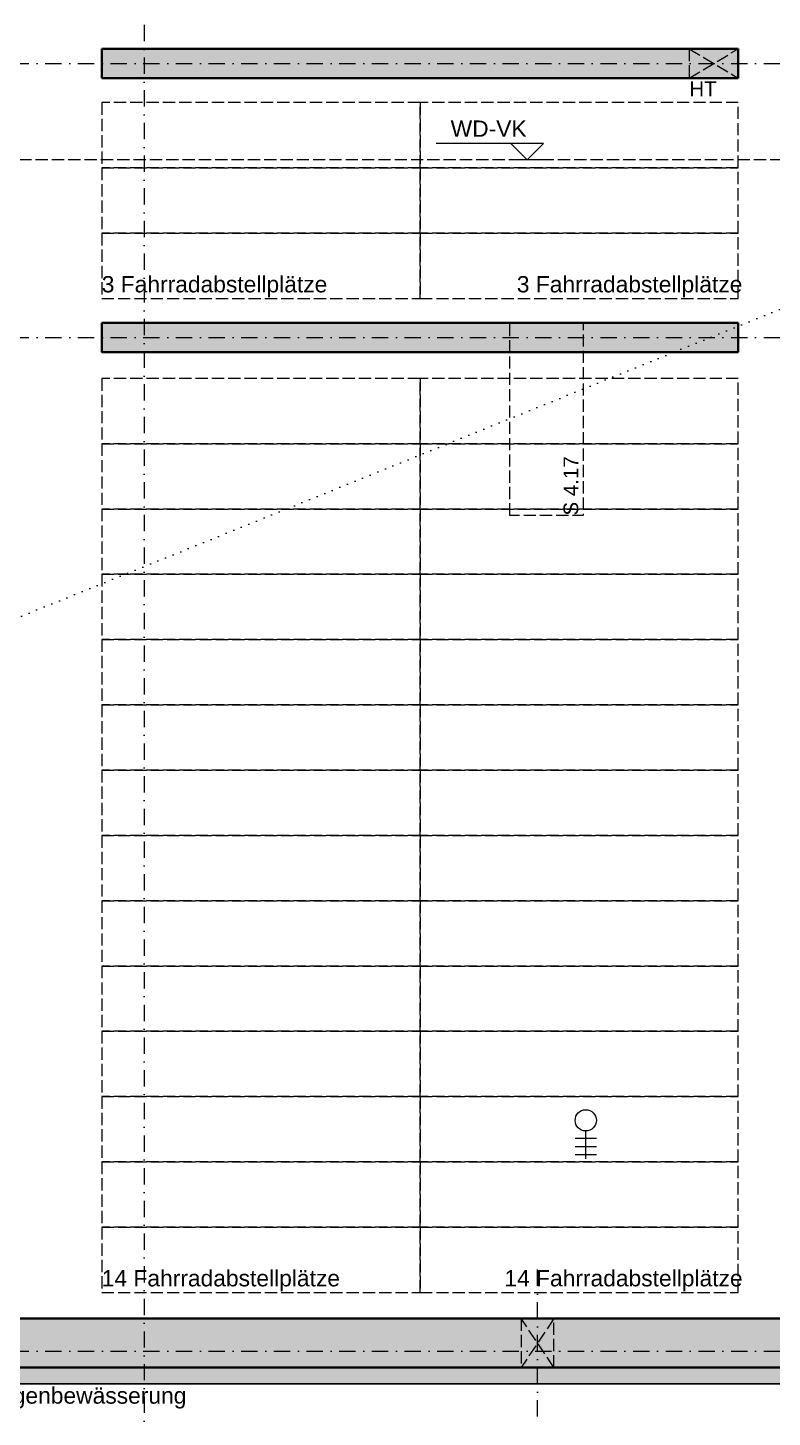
# Model space of a CAD drawing. Header units: millimetres. Extents: x 32522367 to 32638135, y 41424826 to 41540167.
# Drawn here: x 32578675 to 32583236, y 41511029 to 41519542 of the extents above; entities that cross this region are included whole.
import ezdxf
from ezdxf.enums import TextEntityAlignment as Align

# ---------------------------------------------------------------- set-up
doc = ezdxf.new("R2010")
doc.units = ezdxf.units.MM
for name, pattern in [('Achse', [0.2, 0.1, -0.05, 0, -0.05]), ('Punktlinie weit', [0.05, 0, -0.05]), ('Raster', [0.2, 0.1, -0.05, 0, -0.05]), ('Strichlinie eng', [0.1, 0.075, -0.025]), ('Untersicht', [0.1, 0.075, -0.025])]:
    doc.linetypes.add(name, pattern=pattern)
for name, color, linetype in [('000 Achsraster Haupt', 251, 'Continuous'), ('110 Wand Aussen', 251, 'Continuous'), ('120 Wand Innen tragend', 251, 'Continuous'), ('215 DVK darüber', 251, 'Continuous'), ('220 Bodenaufbau', 251, 'Continuous'), ('240 Unterdaemmung', 251, 'Continuous'), ('571 Fahrrad Stellplaetze', 251, 'Continuous'), ('811 Raum 2.Erschließung_ Nebenräume_Allg.räume_Technik', 251, 'Continuous'), ('955 Polierplan Beschriftung', 251, 'Continuous')]:
    doc.layers.add(name, color=color, linetype=linetype)
for name, color, linetype, lineweight in [('000 Achsraster Haupt_Stift_Nr__1', 251, 'Continuous', 13), ('110 Wand Aussen_Stift_Nr__1', 251, 'Continuous', 13), ('110 Wand Aussen_Stift_Nr__24', 251, 'Continuous', 13), ('110 Wand Aussen_Stift_Nr__29', 251, 'Continuous', 13), ('110 Wand Aussen_Stift_Nr__6', 251, 'Continuous', 13), ('110 Wand Aussen_Stift_Nr__7', 251, 'Continuous', 25), ('110 Wand Aussen_Stift_Nr__78', 251, 'Continuous', 13), ('110 Wand Aussen_Stift_Nr__8', 251, 'Continuous', 35), ('120 Wand Innen tragend_Stift_Nr__1', 251, 'Continuous', 13), ('120 Wand Innen tragend_Stift_Nr__24', 251, 'Continuous', 13), ('120 Wand Innen tragend_Stift_Nr__6', 251, 'Continuous', 13), ('120 Wand Innen tragend_Stift_Nr__8', 251, 'Continuous', 35), ('215 DVK darüber_Stift_Nr__17', 251, 'Continuous', 18), ('220 Bodenaufbau_Stift_Nr__6', 251, 'Continuous', 13), ('240 Unterdaemmung_Stift_Nr__6', 251, 'Continuous', 13), ('571 Fahrrad Stellplaetze_Stift_Nr__1', 251, 'Continuous', 13), ('710 Kanal_Stift_Nr__102', 251, 'Continuous', 50), ('915 Allgemein Beschriftung 1_Stift_Nr__1', 251, 'Continuous', 13), ('955 Polierplan Beschriftung_Stift_Nr__1', 251, 'Continuous', 13), ('956 Durchbruch Beschriftung_Stift_Nr__61', 251, 'Continuous', 25), ('dp_GE_ST_Anschlüsse', 180, 'Continuous', 15), ('dp_GE_ST_Attribut_Attribut1', 250, 'Continuous', 5), ('dp_GE_ST_Attribut_Attribut2', 250, 'Continuous', 5), ('dp_GE_ST_Attribut_Leistung', 250, 'Continuous', 5), ('dp_GE_ST_Attribut_Stromkreis', 250, 'Continuous', 5), ('dp_GE_ST_Attribut_Text', 250, 'Continuous', 5)]:
    doc.layers.add(name, color=color, linetype=linetype, lineweight=lineweight)
doc.styles.add('DPG_TXT', font='arial.ttf', dxfattribs={"width": 0.8})
doc.styles.add('ERSTELLTER_STIL_1', font='arial.ttf')

# ---------------------------------------------------------------- blocks, each defined once
blk = doc.blocks.new('MEP-LV_Anschlüsse_400V_Anschluss')
for p, q in [((0, -300), (0, -130)), ((-65, -175), (65, -175)), ((-65, -225), (65, -225)), ((-65, -275), (65, -275))]:
    blk.add_line(p, q)
blk.add_circle((0, -65), 65)
at = {"layer": 'dp_GE_ST_Attribut_Attribut1', "style": 'DPG_TXT', "width": 0.8, "flags": 8}
blk.add_attdef('ATTRIBUT1', text='', height=100, dxfattribs=at).set_placement((-85, -70), align=Align.MIDDLE_RIGHT)
at = {"layer": 'dp_GE_ST_Attribut_Attribut2', "style": 'DPG_TXT', "width": 0.8, "flags": 8}
blk.add_attdef('ATTRIBUT2', text='', height=100, dxfattribs=at).set_placement((-85, -190), align=Align.MIDDLE_RIGHT)
at = {"layer": 'dp_GE_ST_Attribut_Leistung', "style": 'DPG_TXT', "width": 0.8}
blk.add_attdef('LEISTUNG', text='', height=100, dxfattribs=at).set_placement((85, -190), align=Align.MIDDLE_LEFT)
at = {"layer": 'dp_GE_ST_Attribut_Stromkreis', "style": 'DPG_TXT', "width": 0.8}
blk.add_attdef('STROMKREIS', text='', height=100, dxfattribs=at).set_placement((85, -70), align=Align.MIDDLE_LEFT)
at = {"layer": 'dp_GE_ST_Attribut_Text', "lineweight": 20, "style": 'DPG_TXT', "width": 0.8, "flags": 8}
blk.add_attdef('TXT', text='', height=100, dxfattribs=at).set_placement((0, -370), align=Align.MIDDLE_CENTER)
at = {"layer": 'dp_GE_ST_Attribut_Text', "style": 'DPG_TXT', "width": 0.8, "flags": 1}
for tag, p in [('RAUMBUCHNUMMER', (0, -500)), ('ANLAGE', (0, -620)), ('TEILANLAGE_NR', (0, -740)), ('KOMPONENTE', (0, -860)), ('KOMPONENTE_NR', (0, -980)), ('BEZEICHNUNG', (0, -1100)), ('TYP', (0, -1220)), ('HERSTELLER', (0, -1340)), ('MODEL', (0, -1460)), ('LEISTUNG_MAX', (0, -1580)), ('SPEZIFISCH_1', (0, -1700)), ('SPEZIFISCH_2', (0, -1820)), ('SPEZIFISCH_3', (0, -1940)), ('SPEZIFISCH_4', (0, -2060)), ('SPEZIFISCH_5', (0, -2180)), ('GEWERKE_CODE', (0, -2300)), ('LV_POS', (0, -2420)), ('ZAEHLER', (0, -2540)), ('PLATZHALTER_1', (0, -2660)), ('PLATZHALTER_2', (0, -2780)), ('PLATZHALTER_3', (0, -2900)), ('ET_SPEZIFISCH_1', (0, -3020)), ('ET_SPEZIFISCH_2', (0, -3140)), ('ET_SPEZIFISCH_3', (0, -3260)), ('ET_SPEZIFISCH_4', (0, -3380)), ('ET_SPEZIFISCH_5', (0, -3500)), ('ET_SPEZIFISCH_6', (0, -3620)), ('ET_SPEZIFISCH_7', (0, -3740))]:
    blk.add_attdef(tag, text='', height=100, dxfattribs=at).set_placement(p, align=Align.MIDDLE)
blk = doc.blocks.new('Decke_9', base_point=(42.2185, 67.8776))
at = {"layer": '240 Unterdaemmung_Stift_Nr__6', "color": 7, "linetype": 'Strichlinie eng', "lineweight": 13, "flags": 128}
for points in [[(42.2185, 67.8776), (40.2186, 61.0651), (59.1401, 55.5106), (61.14, 62.3231), (56.0066, 63.83), (44.8523, 67.1044)], [(55.3926, 61.7383), (55.725, 62.8705), (56.1568, 62.7438), (55.8244, 61.6115)]]:
    blk.add_lwpolyline(points, close=True, dxfattribs=at)
blk = doc.blocks.new('Decke_16', base_point=(24.3313, 82.1748))
at = {"layer": '220 Bodenaufbau_Stift_Nr__6', "color": 7, "linetype": 'Continuous', "lineweight": 13, "flags": 128}
blk.add_lwpolyline([(29.6854, 80.6031), (63.8728, 70.5671), (59.3435, 55.1382), (36.9197, 61.7208)], dxfattribs=at)
blk = doc.blocks.new('Öffnung_37')
at = {"layer": '120 Wand Innen tragend_Stift_Nr__1', "color": 7, "linetype": 'Untersicht', "lineweight": 13}
for p, q in [((57.2536, 64.1726), (57.4908, 63.9154)), ((57.2029, 63.9999), (57.5415, 64.0881))]:
    blk.add_line(p, q, dxfattribs=at)
at = {"layer": '120 Wand Innen tragend_Stift_Nr__6', "color": 7, "linetype": 'Untersicht', "lineweight": 13, "flags": 128}
blk.add_lwpolyline([(57.2536, 64.1726), (57.2029, 63.9999)], dxfattribs=at)
at = {"layer": '120 Wand Innen tragend_Stift_Nr__8', "color": 7, "linetype": 'Continuous', "lineweight": 35, "flags": 128}
for points in [[(57.5415, 64.0881), (57.2536, 64.1726)], [(57.4908, 63.9154), (57.5415, 64.0881)], [(57.2029, 63.9999), (57.4908, 63.9154)]]:
    blk.add_lwpolyline(points, dxfattribs=at)
blk = doc.blocks.new('Öffnung_66')
at = {"layer": '110 Wand Aussen_Stift_Nr__1', "color": 7, "linetype": 'Untersicht', "lineweight": 13}
for p, q in [((54.1814, 56.6536), (54.074, 56.9978)), ((54.2659, 56.9414), (53.9895, 56.7099))]:
    blk.add_line(p, q, dxfattribs=at)
at = {"layer": '110 Wand Aussen_Stift_Nr__6', "color": 7, "linetype": 'Untersicht', "lineweight": 13, "flags": 128}
for points in [[(54.074, 56.9978), (53.9895, 56.7099)], [(54.1814, 56.6536), (54.2659, 56.9414)]]:
    blk.add_lwpolyline(points, dxfattribs=at)
at = {"layer": '110 Wand Aussen_Stift_Nr__78', "color": 5, "linetype": 'Achse', "lineweight": 13}
blk.add_line((54.0009, 56.3939), (54.2544, 57.2575), dxfattribs=at)
at = {"layer": '110 Wand Aussen_Stift_Nr__8', "color": 7, "linetype": 'Continuous', "lineweight": 35, "flags": 128}
for points in [[(54.2659, 56.9414), (54.074, 56.9978)], [(53.9895, 56.7099), (54.1814, 56.6536)]]:
    blk.add_lwpolyline(points, dxfattribs=at)
blk = doc.blocks.new('Wand_6', base_point=(59.3435, 55.1382))
at = {"layer": '110 Wand Aussen_Stift_Nr__24', "linetype": 'Continuous', "lineweight": 13}
blk.add_hatch(color=92, dxfattribs=at).paths.add_polyline_path([(59.1401, 55.5106), (37.1194, 61.9749), (37.0349, 61.687), (59.0556, 55.2227)])
at = {"layer": '110 Wand Aussen_Stift_Nr__29', "linetype": 'Continuous', "lineweight": 13}
blk.add_hatch(color=6, dxfattribs=at).paths.add_polyline_path([(59.3435, 55.1382), (37.1308, 61.6589), (37.1027, 61.5629), (59.3153, 55.0423)])
at = {"layer": '110 Wand Aussen_Stift_Nr__7', "color": 7, "linetype": 'Continuous', "lineweight": 25, "flags": 128}
blk.add_lwpolyline([(37.1027, 61.5629), (59.3153, 55.0423)], dxfattribs=at)
at = {"layer": '110 Wand Aussen_Stift_Nr__8', "color": 7, "linetype": 'Continuous', "lineweight": 35}
for p, q in [((50.3673, 57.7732), (53.9895, 56.7099)), ((54.1814, 56.6536), (59.0556, 55.2227))]:
    blk.add_line(p, q, dxfattribs=at)
at = {"layer": '110 Wand Aussen_Stift_Nr__8', "color": 7, "linetype": 'Continuous', "lineweight": 35, "flags": 128}
for points in [[(54.074, 56.9978), (50.4518, 58.0611)], [(59.1401, 55.5106), (54.2659, 56.9414)]]:
    blk.add_lwpolyline(points, dxfattribs=at)
blk = doc.blocks.new('Wand_27', base_point=(53.7487, 65.0139))
at = {"layer": '120 Wand Innen tragend_Stift_Nr__24', "linetype": 'Continuous', "lineweight": 13}
blk.add_hatch(color=92, dxfattribs=at).paths.add_polyline_path([(53.7487, 65.0139), (57.4908, 63.9154), (57.5415, 64.0881), (53.7994, 65.1867)])
at = {"layer": '120 Wand Innen tragend_Stift_Nr__8', "color": 7, "linetype": 'Continuous', "lineweight": 35, "flags": 128}
for points in [[(53.7994, 65.1867), (53.7487, 65.0139)], [(57.2536, 64.1726), (53.7994, 65.1867)], [(53.7487, 65.0139), (57.2029, 63.9999)]]:
    blk.add_lwpolyline(points, dxfattribs=at)
blk = doc.blocks.new('Wand_170', base_point=(53.3262, 63.5747))
at = {"layer": '120 Wand Innen tragend_Stift_Nr__24', "linetype": 'Continuous', "lineweight": 13}
blk.add_hatch(color=92, dxfattribs=at).paths.add_polyline_path([(53.2755, 63.402), (57.0176, 62.3035), (57.0683, 62.4762), (53.3262, 63.5747)])
at = {"layer": '120 Wand Innen tragend_Stift_Nr__8', "color": 7, "linetype": 'Continuous', "lineweight": 35, "flags": 128}
for points in [[(53.3262, 63.5747), (53.2755, 63.402)], [(57.0683, 62.4762), (53.3262, 63.5747)], [(53.2755, 63.402), (57.0176, 62.3035)], [(57.0176, 62.3035), (57.0683, 62.4762)]]:
    blk.add_lwpolyline(points, dxfattribs=at)
blk = doc.blocks.new('Fahrradstellplatz 50x200')
at = {"layer": '571 Fahrrad Stellplaetze_Stift_Nr__1', "color": 7, "linetype": 'Strichlinie eng', "lineweight": 13}
for p, q in [((0, 1.95), (0, 0)), ((0.4, 1.95), (0, 1.95)), ((0.4, 0), (0.4, 1.95)), ((0, 0), (0.4, 0))]:
    blk.add_line(p, q, dxfattribs=at)
blk = doc.blocks.new('Höhenbemaßung_83', base_point=(56.1084, 63.8001))
at = {"layer": '215 DVK darüber_Stift_Nr__17', "color": 190, "linetype": 'Continuous', "lineweight": 18, "true_color": 0x9900ff}
for p, q in [((56.0406, 63.9243), (55.602, 64.053)), ((56.2325, 63.8679), (56.0406, 63.9243)), ((56.0406, 63.9243), (56.1084, 63.8001)), ((56.1084, 63.8001), (56.2325, 63.8679)), ((56.2043, 63.772), (56.0124, 63.8283))]:
    blk.add_line(p, q, dxfattribs=at)
at = {"layer": '215 DVK darüber_Stift_Nr__17', "color": 190, "lineweight": 18, "true_color": 0x9900ff, "insert": (55.6987, 64.0668), "char_height": 0.1, "attachment_point": 7, "rotation": 343.64009, "style": 'ERSTELLTER_STIL_1'}
blk.add_mtext('\\A1;{\\pql;\\fArial|b0|i0|c0|p0;\\W1.000000;WD-VK}', dxfattribs=at)
blk = doc.blocks.new('Etikett_25', base_point=(40.1341, 60.7772))
at = {"layer": '955 Polierplan Beschriftung_Stift_Nr__1', "color": 7, "linetype": 'Punktlinie weit', "lineweight": 13}
blk.add_line((40.1341, 60.7772), (61.5714, 62.9051), dxfattribs=at)
blk = doc.blocks.new('Standard-Rastermarker_2')
at = {"layer": '000 Achsraster Haupt_Stift_Nr__1', "color": 7, "linetype": 'Raster', "lineweight": 13}
blk.add_line((1, 0), (27.537, 0), dxfattribs=at)
at = {"layer": '000 Achsraster Haupt_Stift_Nr__1', "color": 7, "lineweight": 13, "style": 'ERSTELLTER_STIL_1'}
for tag, p in [('AC_MarkerText_1_0', (-0.3593, -0.0343)), ('AC_MarkerText_1_1', (28.6777, -0.0343))]:
    blk.add_attdef(tag, text='', height=0.15, rotation=90, dxfattribs=at).set_placement(p, align=Align.TOP_CENTER)
blk = doc.blocks.new('Standard-Rastermarker_6')
at = {"layer": '000 Achsraster Haupt_Stift_Nr__1', "color": 7, "linetype": 'Raster', "lineweight": 13}
blk.add_line((1, 0), (57.5462, 0), dxfattribs=at)
at = {"layer": '000 Achsraster Haupt_Stift_Nr__1', "color": 7, "lineweight": 13, "style": 'ERSTELLTER_STIL_1'}
for tag, p in [('AC_MarkerText_1_0', (-0.25, 0.075)), ('AC_MarkerText_1_1', (58.7962, 0.075))]:
    blk.add_attdef(tag, text='', height=0.15, dxfattribs=at).set_placement(p, align=Align.TOP_CENTER)
blk = doc.blocks.new('Standard-Rastermarker_7')
at = {"layer": '000 Achsraster Haupt_Stift_Nr__1', "color": 7, "linetype": 'Raster', "lineweight": 13}
blk.add_line((1, 0), (57.5462, 0), dxfattribs=at)
at = {"layer": '000 Achsraster Haupt_Stift_Nr__1', "color": 7, "lineweight": 13, "style": 'ERSTELLTER_STIL_1'}
for tag, p in [('AC_MarkerText_1_0', (-0.25, 0.075)), ('AC_MarkerText_1_1', (58.7962, 0.075))]:
    blk.add_attdef(tag, text='', height=0.15, dxfattribs=at).set_placement(p, align=Align.TOP_CENTER)
blk = doc.blocks.new('Standard-Rastermarker_8')
at = {"layer": '000 Achsraster Haupt_Stift_Nr__1', "color": 7, "linetype": 'Raster', "lineweight": 13}
blk.add_line((1, 0), (57.5713, 0), dxfattribs=at)
at = {"layer": '000 Achsraster Haupt_Stift_Nr__1', "color": 7, "lineweight": 13, "style": 'ERSTELLTER_STIL_1'}
for tag, p in [('AC_MarkerText_1_0', (-0.25, 0.075)), ('AC_MarkerText_1_1', (58.8213, 0.075))]:
    blk.add_attdef(tag, text='', height=0.15, dxfattribs=at).set_placement(p, align=Align.TOP_CENTER)

msp = doc.modelspace()

# ---------------------------------------------------------------- linework, layer by layer
at = {"layer": '811 Raum 2.Erschließung_ Nebenräume_Allg.räume_Technik', "color": 40, "linetype": 'Continuous', "lineweight": 0, "true_color": 0xffd933, "flags": 128}
for points in [[(32563908.467, 41519233.528), (32563908.475, 41517583.739), (32567348.474, 41517583.755), (32567348.473, 41517733.543), (32576728.481, 41517733.593), (32576728.482, 41517553.593), (32576728.513, 41511633.595), (32586978.516, 41511633.648), (32586978.485, 41517553.646), (32585028.475, 41517553.636), (32585028.474, 41517733.636), (32586978.484, 41517733.646), (32586978.476, 41519233.646), (32585028.467, 41519233.636), (32585028.466, 41519413.636), (32586978.475, 41519413.646), (32586978.435, 41527213.654), (32565974.381, 41527213.546), (32563908.426, 41527213.535), (32563908.465, 41519413.527), (32565958.466, 41519413.538), (32565958.467, 41519233.538)], [(32583028.467, 41519233.626), (32579128.467, 41519233.606), (32579128.466, 41519413.606), (32583028.466, 41519413.626)], [(32579128.475, 41517553.605), (32579128.474, 41517733.605), (32583028.474, 41517733.625), (32583028.475, 41517553.625)]]:
    msp.add_lwpolyline(points, close=True, dxfattribs=at)

# ---------------------------------------------------------------- block references
at = {"layer": '000 Achsraster Haupt', "color": 7, "linetype": 'Continuous', "lineweight": 18, "xscale": 1000, "yscale": 1000, "zscale": 1000}
for name, p, rotation in [('Standard-Rastermarker_2', (32579388.391, 41535366.698), 270.0002954042531), ('Standard-Rastermarker_8', (32539163.247, 41519323.401), 0.0002954042531608), ('Standard-Rastermarker_7', (32539163.255, 41517643.407), 0.0002954042531608), ('Standard-Rastermarker_6', (32539163.286, 41511433.406), 0.0002954042531608)]:
    msp.add_blockref(name, p, dxfattribs=dict(at, rotation=rotation))
at = {"layer": '110 Wand Aussen', "color": 7, "lineweight": 35, "xscale": 1000, "yscale": 1000, "zscale": 1000, "rotation": 16.36019999999994}
msp.add_blockref('Wand_6', (32587278.485, 41511333.65), dxfattribs=at)
at = {"layer": '110 Wand Aussen', "color": 7, "linetype": 'Continuous', "lineweight": 13, "xscale": 1000, "yscale": 1000, "zscale": 1000, "rotation": 16.36019999999994}
msp.add_blockref('Öffnung_66', (32545868.865, 41441712.417), dxfattribs=at)
at = {"layer": '120 Wand Innen tragend', "color": 7, "lineweight": 35, "xscale": 1000, "yscale": 1000, "zscale": 1000, "rotation": 16.36019999999994}
for name, p in [('Wand_27', (32579128.467, 41519233.606)), ('Wand_170', (32579128.474, 41517733.605))]:
    msp.add_blockref(name, p, dxfattribs=at)
at = {"layer": '120 Wand Innen tragend', "color": 7, "linetype": 'Continuous', "lineweight": 13, "xscale": 1000, "yscale": 1000, "zscale": 1000, "rotation": 16.36019999999994}
msp.add_blockref('Öffnung_37', (32545868.865, 41441712.417), dxfattribs=at)
at = {"layer": '215 DVK darüber', "color": 190, "lineweight": 18, "true_color": 0x9900ff, "xscale": 1000, "yscale": 1000, "zscale": 1000, "rotation": 16.36019999999994}
msp.add_blockref('Höhenbemaßung_83', (32581734.514, 41518733.616), dxfattribs=at)
at = {"layer": '220 Bodenaufbau', "color": 7, "linetype": 'Continuous', "lineweight": 13, "xscale": 1000, "yscale": 1000, "zscale": 1000, "rotation": 16.36019999999994}
msp.add_blockref('Decke_16', (32546068.423, 41527413.443), dxfattribs=at)
at = {"layer": '240 Unterdaemmung', "color": 7, "linetype": 'Strichlinie eng', "lineweight": 13, "xscale": 1000, "yscale": 1000, "zscale": 1000, "rotation": 16.36019999999994}
msp.add_blockref('Decke_9', (32567258.476, 41518733.543), dxfattribs=at)
at = {"layer": '571 Fahrrad Stellplaetze', "color": 7, "linetype": 'Continuous', "lineweight": 13, "xscale": 1000, "yscale": 1000, "zscale": 1000, "rotation": 90.0002848825737}
for p in [(32581078.469, 41518683.615), (32583028.469, 41518683.625), (32581078.471, 41518283.615), (32583028.471, 41518283.625), (32581078.473, 41517883.615), (32583028.473, 41517883.625), (32581078.478, 41516993.616), (32583028.478, 41516993.625), (32581078.48, 41516593.616), (32583028.48, 41516593.625), (32581078.482, 41516193.616), (32583028.482, 41516193.625), (32581078.484, 41515793.616), (32583028.484, 41515793.625), (32581078.486, 41515393.616), (32583028.486, 41515393.625), (32581078.488, 41514993.616), (32583028.488, 41514993.625), (32581078.49, 41514593.616), (32583028.49, 41514593.625), (32581078.492, 41514193.616), (32583028.492, 41514193.625), (32581078.494, 41513793.616), (32583028.494, 41513793.625), (32581078.496, 41513393.616), (32583028.496, 41513393.625), (32581078.498, 41512993.616), (32583028.498, 41512993.625), (32581078.5, 41512593.616), (32583028.5, 41512593.625), (32581078.502, 41512193.616), (32583028.502, 41512193.625), (32581078.504, 41511793.616), (32583028.504, 41511793.625)]:
    msp.add_blockref('Fahrradstellplatz 50x200', p, dxfattribs=at)
at = {"layer": '955 Polierplan Beschriftung', "color": 7, "linetype": 'Continuous', "lineweight": 13, "xscale": 1000, "yscale": 1000, "zscale": 1000, "rotation": 16.36019999999994}
msp.add_blockref('Etikett_25', (32567258.514, 41511333.543), dxfattribs=at)
at = {"layer": 'dp_GE_ST_Anschlüsse'}
msp.add_blockref('MEP-LV_Anschlüsse_400V_Anschluss', (32582093.823, 41512912.853), dxfattribs=at)

# ---------------------------------------------------------------- texts
at = {"layer": '710 Kanal_Stift_Nr__102', "color": 5, "linetype": 'Continuous', "lineweight": 50, "insert": (32578777.48, 41511081.888), "char_height": 100, "attachment_point": 8, "rotation": 0.0002904, "style": 'ERSTELLTER_STIL_1'}
msp.add_mtext('\\A1;{\\pqc;\\fArial|b0|i0|c0|p0;\\W1.000000;Außenanlagenbewässerung}', dxfattribs=at)
at = {"layer": '915 Allgemein Beschriftung 1_Stift_Nr__1', "color": 7, "linetype": 'Continuous', "lineweight": 13, "char_height": 100, "attachment_point": 7, "rotation": 0.0002892, "style": 'ERSTELLTER_STIL_1'}
for s, insert in [('\\A1;{\\pql;\\fArial|b0|i0|c0|p0;\\W1.000000;3\\fArial|b0|i0|c0|p0;\\W1.000000; Fahrradabstellplätze}', (32579128.473, 41517890.637)), ('\\A1;{\\pql;\\fArial|b0|i0|c0|p0;\\W1.000000;3\\fArial|b0|i0|c0|p0;\\W1.000000; Fahrradabstellplätze}', (32581671.509, 41517890.65)), ('\\A1;{\\pql;\\fArial|b0|i0|c0|p0;\\W1.000000;14\\fArial|b0|i0|c0|p0;\\W1.000000; Fahrradabstellplätze}', (32579128.504, 41511800.637)), ('\\A1;{\\pql;\\fArial|b0|i0|c0|p0;\\W1.000000;14\\fArial|b0|i0|c0|p0;\\W1.000000; Fahrradabstellplätze}', (32581595.265, 41511800.65))]:
    msp.add_mtext(s, dxfattribs=dict(at, insert=insert))
at = {"layer": '956 Durchbruch Beschriftung_Stift_Nr__61', "color": 5, "linetype": 'Continuous', "lineweight": 25, "char_height": 90, "attachment_point": 1, "style": 'ERSTELLTER_STIL_1'}
for s, insert, rotation in [('\\A1;{\\pql;\\fArial|b0|i0|c0|p0;\\W1.000000;HT}', (32582728.467, 41519213.053), 0.0002945), ('\\A1;{\\pql;\\fArial|b0|i0|c0|p0;\\W1.000000;S 4.17}', (32581957.63, 41516553.617), 90.0002901)]:
    msp.add_mtext(s, dxfattribs=dict(at, insert=insert, rotation=rotation))

doc.saveas('drawing.dxf')
